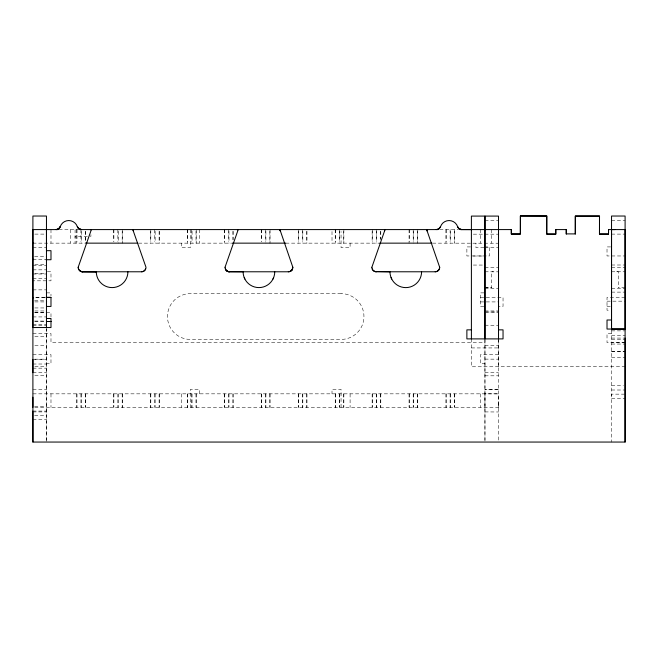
<?xml version="1.0" encoding="UTF-8"?>
<svg xmlns="http://www.w3.org/2000/svg" width="658" height="658" viewBox="0 0 658 658"><rect width="100%" height="100%" fill="white"/><g stroke="black" fill="none" stroke-linecap="round" stroke-linejoin="round"><path stroke-width="0.49" stroke-dasharray="3.29 2.47" d="M46.463 328.655L46.463 442.053L46.463 328.539M484.962 407.401L484.962 393.838L498.509 393.895L498.525 407.401L32.9 407.401M498.525 407.401L498.525 404.004M611.537 395.812L611.537 394.15L625.1 394.15M625.1 287.604L618.323 287.34M616.62 271.779L618.323 271.705L618.323 287.604M484.946 220.545L498.509 220.611M611.537 220.545L625.1 220.545M58.973 229.584L79.939 229.584M439.758 229.584L458.601 229.584M34.841 234.108L46.463 234.108M473.332 234.166L498.509 234.166M611.537 234.108L625.1 234.108M87.374 236.37L75.02 236.37L75.094 238.064M90.302 236.37L90.919 236.37L90.919 234.676M32.9 243.147L85.507 243.139M138.525 243.147L231.526 243.147M285.753 243.147L379.345 243.139M432.561 243.147L498.509 243.213M470.495 246.915L466.876 246.915L466.876 255.962L489.478 255.954L489.478 246.915L485.867 246.915M610.632 246.915L607.013 246.915L607.021 255.962L625.1 255.962M32.9 247.671L46.463 247.671M483.959 247.663L475.923 247.663L475.923 243.139M484.946 247.671L498.509 247.729M473.332 256.02L484.962 256.02M34.594 256.332L46.463 256.332M32.9 259.729L46.463 259.729M34.841 264.245L46.463 264.245M611.537 265.001L625.1 265.001M473.332 265.059L484.962 265.059M32.9 265.314L46.463 265.314M484.946 267.263L498.509 267.321M611.537 267.263L625.1 267.263M32.9 269.838L46.463 269.838M47.368 271.77L50.987 271.77L50.987 280.818L32.9 280.818M484.946 271.779L498.509 271.844M611.537 271.779L625.1 271.779M34.841 273.284L46.463 273.284M32.9 274.024L46.463 273.983M32.9 278.499L46.463 278.499M484.946 287.604L491.732 287.604M484.946 287.661L491.732 287.661L491.732 271.705L493.426 271.844M484.946 288.352L498.509 288.418M611.537 288.352L625.1 288.352M32.9 289.865L46.463 289.865M611.537 292.119L625.1 292.119M46.463 292.876L50.979 292.876L50.979 295.886M484.058 292.876L480.439 292.876L480.439 306.439L484.058 306.439M44.958 297.4L34.594 297.4L46.463 297.4M480.439 297.4L503.041 297.4L503.041 306.439L498.525 306.439M625.1 297.4L607.013 297.4L607.021 310.206L610.632 310.206M34.594 300.788L46.463 300.788M607.013 301.167L625.1 301.167M34.841 301.915L46.965 301.915M480.439 301.915L498.525 301.915M607.013 306.439L610.632 306.439M34.841 307.944L46.463 307.944M34.841 310.963L46.463 310.963M484.946 310.963L498.509 310.963M485.851 312.024L498.509 312.024M484.946 312.089L498.509 312.089M34.594 312.402L46.463 312.402M34.907 312.468L50.987 312.468L50.987 317.493M32.9 316.926L46.463 316.926M34.594 321.071L46.463 321.071M34.841 321.507L45.492 321.507M32.9 324.517L46.463 324.517M484.946 325.216L498.509 325.274M32.9 325.587L46.463 325.587M611.537 330.867L625.1 330.867M32.9 333.565L50.987 333.557L50.987 342.604L484.962 342.604M611.537 333.565L607.013 333.565L607.013 342.604L625.1 342.604M611.537 335.383L625.1 335.383M34.841 336.575L46.463 336.575M611.537 338.08L625.1 338.08M611.537 339.569L625.1 339.569M625.1 342.662L611.537 342.604M611.537 344.052L625.1 344.052M34.841 345.615L46.463 345.615M484.946 345.615L498.509 345.615M471.399 347.934L498.509 347.934M611.537 351.643L625.1 351.643M611.537 351.701L625.1 351.701M32.9 354.654L50.979 354.654L50.979 363.701L46.463 363.701M498.525 354.654L480.439 354.654L480.439 363.701L484.962 363.701M611.537 357.672L625.1 357.672M34.841 359.178L46.463 359.178M484.946 359.12L498.509 359.178M32.9 359.49L46.463 359.49M32.9 364.014L46.463 364.014M34.841 366.712L46.463 366.712M471.399 338.895L471.399 366.769L625.1 366.712M32.9 368.159L46.463 368.159M484.946 372.305L498.509 372.362M32.9 372.675L46.463 372.675M34.841 375.751L46.463 375.751M484.946 375.817L498.509 375.817M611.537 385.489L623.406 385.489M32.9 389.314L46.463 389.314M611.537 390.005L625.1 390.005M32.9 393.838L498.525 393.838M611.537 398.674L625.1 398.674M34.594 406.586L46.463 406.66M32.9 411.061L46.463 411.102M32.9 411.916L46.463 411.916M484.946 411.916L498.509 411.982M34.594 415.247L46.463 415.247M32.9 419.771L46.463 419.689M611.537 330.324L611.537 442.053M498.525 340.153L498.525 366.712M498.509 338.895L498.509 442.118M491.74 229.584L491.74 243.147M484.962 340.063L484.962 441.033M484.946 338.895L484.946 442.118M480.439 229.584L480.439 243.147M480.439 393.838L480.439 407.401M454.629 229.584L454.629 243.147M454.629 393.838L454.629 407.401M454.448 231.287L454.448 243.147M454.448 393.838L454.448 407.401M450.491 231.287L450.491 243.147M450.491 393.838L450.491 407.401M450.113 229.584L450.113 241.453M450.113 393.838L450.113 407.401M446.157 229.584L446.157 241.453M446.157 393.838L446.157 407.401M445.976 229.584L445.976 243.147M445.976 393.838L445.976 407.401M417.707 229.584L417.707 243.147M417.715 393.838L417.715 407.401M417.526 231.287L417.526 243.147M417.526 393.838L417.526 407.401M413.569 231.287L413.569 243.147M413.569 393.838L413.569 407.401M413.199 229.584L413.199 241.453M413.199 393.838L413.199 407.401M409.243 229.584L409.243 241.453M409.243 393.838L409.243 407.401M409.062 229.584L409.062 243.147M409.062 393.838L409.062 407.401M380.793 231.287L380.793 239.759M380.793 393.838L380.793 407.401M380.612 231.287L380.612 238.912M380.612 393.838L380.612 407.401M376.656 231.287L376.656 243.147M376.656 393.838L376.656 407.401M376.277 229.584L376.277 241.453M376.277 393.838L376.277 407.401M372.321 229.584L372.321 241.453M372.321 393.838L372.321 407.401M372.14 231.287L372.14 243.147M372.14 393.838L372.14 407.401M350.097 243.147L350.097 247.671L341.058 247.671L341.058 231.526M350.097 393.838L350.097 407.401M343.871 229.584L343.871 243.147M343.871 393.838L343.871 407.401M343.69 231.287L343.69 243.147M343.69 393.838L343.69 407.401M341.058 407.401L341.058 389.314L332.01 389.314L332.01 393.838M339.734 231.287L339.734 243.147M339.734 393.838L339.734 407.401M339.364 229.584L339.364 241.453M339.364 393.838L339.364 407.401M335.407 229.584L335.407 241.453M335.407 393.838L335.407 407.401M335.218 229.584L335.226 243.147M335.226 393.838L335.226 407.401M332.01 231.526L332.01 243.147M306.957 231.287L306.957 243.147M306.957 393.838L306.957 407.401M306.776 231.287L306.776 243.147M306.776 393.838L306.776 407.401M302.82 231.287L302.82 243.147M302.82 393.838L302.82 407.401M302.441 229.584L302.441 241.453M302.441 393.838L302.441 407.401M298.485 229.584L298.485 241.453M298.485 393.838L298.485 407.401M298.304 231.287L298.304 243.147M298.304 393.838L298.304 407.401M270.035 229.584L270.035 243.147M270.035 393.838L270.035 407.401M269.854 231.287L269.854 243.147M269.854 393.838L269.854 407.401M265.898 231.287L265.898 243.147M265.898 393.838L265.898 407.401M265.528 229.584L265.528 241.453M265.528 393.838L265.528 407.401M261.571 229.584L261.571 241.453M261.571 393.838L261.571 407.401M261.382 229.584L261.382 241.453M261.382 393.838L261.382 407.401M233.121 231.287L233.121 239.759M233.121 393.838L233.121 407.401M232.94 231.287L232.94 239.759M232.94 393.838L232.94 407.401M228.976 231.287L228.976 243.147M228.984 393.838L228.984 407.401M228.606 229.584L228.606 241.453M228.606 393.838L228.606 407.401M224.649 229.584L224.649 241.453M224.649 393.838L224.649 407.401M224.468 229.584L224.468 243.147M224.468 393.838L224.468 407.401M199.407 229.584L199.407 243.147M199.407 393.838L199.407 389.314L190.368 389.314L190.368 407.401M196.199 229.584L196.199 243.147M196.199 393.838L196.199 407.401M196.018 231.287L196.018 243.147M196.018 393.838L196.018 407.401M192.062 231.287L192.062 243.147M192.062 393.838L192.062 407.401M191.692 229.584L191.692 241.453M191.692 393.838L191.692 407.401M190.368 229.584L190.368 247.671L181.328 247.671L181.328 243.147M187.727 229.584L187.727 241.453M187.736 393.838L187.736 407.401M187.546 229.584L187.546 243.147M187.546 393.838L187.546 407.401M181.328 393.838L181.328 407.401M159.285 231.287L159.285 243.147M159.285 393.838L159.285 407.401M159.104 231.287L159.104 243.147M159.104 393.838L159.104 407.401M155.14 231.287L155.14 243.147M155.14 393.838L155.14 407.401M154.77 229.584L154.77 241.453M154.77 393.838L154.77 407.401M150.814 229.584L150.814 241.453M150.814 393.838L150.814 407.401M150.633 231.287L150.633 243.147M150.633 393.838L150.633 407.401M122.363 229.584L122.363 243.147M122.363 393.838L122.363 407.401M122.182 231.287L122.182 243.147M122.182 393.838L122.182 407.401M118.226 231.287L118.226 243.147M118.226 393.838L118.226 407.401M117.856 229.584L117.856 241.453M117.856 393.838L117.856 407.401M113.892 229.584L113.892 241.453M113.892 393.838L113.892 407.401M113.711 229.584L113.711 241.453M113.711 393.838L113.711 407.401M85.45 231.287L85.45 243.147M85.45 393.838L85.45 407.401M85.26 231.287L85.26 243.147M85.269 393.838L85.269 407.401M81.304 231.287L81.304 243.147M81.304 393.838L81.304 407.401M80.934 229.584L80.934 241.453M80.934 393.838L80.934 407.401M76.978 229.584L76.978 241.453M76.978 393.838L76.978 407.401M76.797 229.584L76.797 243.147M76.797 393.838L76.797 407.401M75.094 229.584L75.094 243.147M70.57 229.584L70.57 243.147M50.987 229.584L50.987 243.147M50.987 393.838L50.987 407.401M341.058 293.632L190.368 293.632A22.898 22.898 0 0 0 167.469 316.531A22.898 22.898 0 0 0 190.368 339.429L341.058 339.429A22.898 22.898 0 0 0 363.956 316.531A22.898 22.898 0 0 0 341.058 293.632M498.509 389.314L484.946 389.314L498.509 389.38"/><path stroke-width="0.99" d="M611.537 329.724L611.537 216.03L625.1 216.03L625.1 442.053L32.9 442.053L32.9 411.102M32.9 407.401L32.9 397.226M32.9 372.675L32.9 359.49M46.463 229.584L46.463 250.682L50.987 250.682L50.987 259.729L45.961 259.729M625.1 442.053L625.1 338.08M614.926 229.584L611.537 229.584L611.537 329.041L625.1 329.041L625.1 229.584L608.527 229.584L608.51 234.051L599.471 234.026L599.52 216.12L575.339 216.12L575.298 233.911L566.25 233.886L566.267 229.584L555.78 229.584L555.771 234.108L546.74 234.108L546.74 216.021L520.412 215.882L520.363 233.968L511.315 233.944L511.332 229.584L460.304 229.584M32.9 259.729L32.9 259.071M279.913 229.593L279.921 229.913A4.655 4.655 0 0 0 280.102 230.884A4.524 4.524 0 0 1 279.913 229.584L292.835 267.255L292.094 269.731L290.787 271.047A4.548 4.548 0 0 1 288.311 271.779L229.543 271.779A4.548 4.548 0 0 1 227.076 271.047A4.557 4.557 0 0 1 225.34 268.925M384.601 230.884L384.683 230.563A4.433 4.433 0 0 0 384.79 229.593A4.532 4.532 0 0 1 384.601 230.884L371.869 267.263M225.028 267.255L237.76 230.884A4.532 4.532 0 0 0 237.949 229.576A4.507 4.507 0 0 1 237.933 229.913M272.988 279.05L273.638 277.602M440.556 226.574L438.902 228.754L436.295 229.584A4.507 4.507 0 0 0 440.556 226.574A9.039 9.039 0 0 1 457.598 226.574A4.507 4.507 0 0 0 461.867 229.593L471.399 229.617M55.996 229.593A4.524 4.524 0 0 0 60.256 226.574A4.507 4.507 0 0 1 55.996 229.593L58.603 228.754L60.256 226.574A9.039 9.039 0 0 1 77.299 226.574A4.507 4.507 0 0 0 81.567 229.593L78.96 228.762L77.307 226.574L77.94 227.767A4.532 4.532 0 0 0 81.567 229.593L78.96 228.754M57.97 229.584L32.9 229.584L32.9 327.536L50.987 327.536L50.987 318.488L46.463 318.488M79.741 229.584L437.932 229.584M32.9 243.147L33.558 243.147M86.305 243.147L137.695 243.147M232.216 243.147L285.753 243.147M379.724 243.147L431.829 243.147M91.092 229.913A4.507 4.507 0 0 0 91.1 229.584A4.532 4.532 0 0 1 90.911 230.884L78.179 267.255L78.499 268.925A4.524 4.524 0 0 0 81.88 271.705L96.265 271.779L81.88 271.705L80.227 271.047A4.557 4.557 0 0 0 82.702 271.779L141.47 271.779A4.532 4.532 0 0 0 145.681 268.925M376.392 271.779A4.548 4.548 0 0 1 373.917 271.047L374.723 271.466A4.474 4.474 0 0 0 376.392 271.779L435.16 271.779A4.548 4.548 0 0 0 437.636 271.047A4.557 4.557 0 0 0 439.363 268.925M45.961 297.4L50.987 297.4L50.987 306.439L46.463 306.439M46.463 297.4L50.987 297.4M611.537 320.002L607.013 320.002L607.013 329.041L625.1 329.041M471.399 329.855L466.876 329.855L466.876 338.895L503.041 338.895L503.041 329.855L498.525 329.855L498.525 229.584M227.076 271.047L228.721 271.705L243.106 271.779A15.8 15.8 0 0 0 258.948 287.587A15.8 15.8 0 0 0 274.748 271.779M458.239 227.767L459.259 228.754L461.867 229.584A4.532 4.532 0 0 1 458.239 227.767L457.606 226.574M391.066 277.602L391.724 279.05M244.217 277.602L244.875 279.05M438.944 269.731A4.491 4.491 0 0 0 439.676 267.263L426.771 229.913A4.614 4.614 0 0 1 426.754 229.584A4.524 4.524 0 0 0 426.952 230.884A4.655 4.655 0 0 1 426.771 229.913L426.754 229.584M133.261 230.884A4.532 4.532 0 0 1 133.072 229.593L133.072 229.584A4.524 4.524 0 0 0 133.261 230.884L145.994 267.263A4.491 4.491 0 0 1 141.503 271.77M32.9 297.4L32.9 298.049M608.527 229.584L608.527 234.108L599.479 234.108L599.479 216.021L575.306 216.03L575.306 234.108M566.267 229.584L566.267 234.108M555.78 229.584L555.788 234.108L546.732 234.084L546.782 216.005L520.371 216.03L520.371 234.108L511.332 234.108L511.332 229.584M498.525 339.133L498.509 216.087L471.399 216.087L471.399 339.034M46.463 327.635L46.463 216.03L32.9 216.03L32.9 442.053M229.543 271.787A4.516 4.516 0 0 1 225.036 267.263M373.218 270.471A4.474 4.474 0 0 1 371.902 267.296M372.189 268.925A4.548 4.548 0 0 0 374.731 271.466L389.955 271.779A15.841 15.841 0 0 0 405.756 287.612A15.841 15.841 0 0 0 421.597 271.762M292.514 268.925A4.573 4.573 0 0 1 290.787 271.047A4.507 4.507 0 0 1 288.311 271.77M82.702 271.787A4.516 4.516 0 0 1 78.195 267.263M292.835 267.255A4.507 4.507 0 0 1 291.51 270.454M292.094 269.731A4.548 4.548 0 0 1 289.981 271.466M439.676 267.255A4.516 4.516 0 0 1 435.168 271.779M228.721 271.705A4.524 4.524 0 0 1 225.768 269.731M127.907 271.779A15.808 15.808 0 0 1 112.099 287.595A15.808 15.808 0 0 1 96.29 271.779M50.987 321.507L46.463 321.507L50.987 321.507M484.962 338.895L484.962 216.087L484.946 338.895"/></g></svg>
